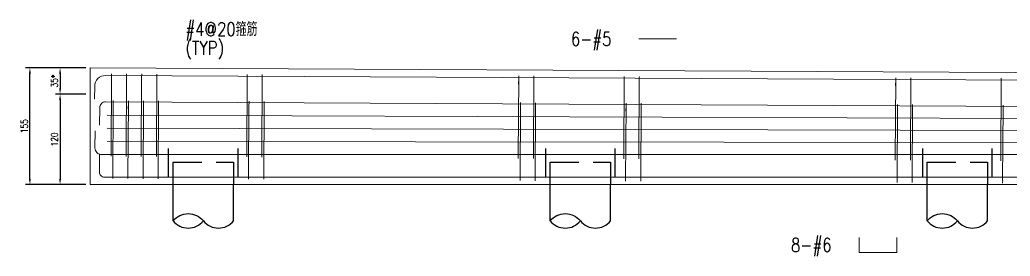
# Model space of a CAD drawing. Extents: x -4754 to 4976, y -19960 to 3841.
# Drawn here: x -359 to 955, y -14395 to -14081 of the extents above; entities that cross this region are included whole.
import ezdxf
from ezdxf.enums import TextEntityAlignment as Align

# ---------------------------------------------------------------- set-up
doc = ezdxf.new("R2010")
doc.units = 0
doc.header["$LTSCALE"] = 3
doc.linetypes.add('DASHED', pattern=[19.05, 12.7, -6.35])
doc.layers.get('0').update_dxf_attribs({"linetype": 'CONTINUOUS'})
doc.layers.add('HB_0', color=7, linetype='CONTINUOUS', transparency=0.5)
for name, color, linetype in [('HB_DIM', 1, 'CONTINUOUS'), ('HB_TXT_CTEXT', 2, 'CONTINUOUS'), ('鋼筋', 3, 'CONTINUOUS')]:
    doc.layers.add(name, color=color, linetype=linetype)
doc.styles.get("Standard").update_dxf_attribs({"font": 'ROMANS.shx', "width": 0.8, "bigfont": 'chineset.shx'})
doc.dimstyles.new('30', dxfattribs={"dimscale": 3, "dimtxt": 3, "dimasz": 2.5, "dimexe": 2, "dimexo": 2, "dimgap": 1, "dimtad": 1, "dimdsep": 46, "dimtxsty": 'Standard', "dimcen": 0, "dimclrd": 256, "dimclre": 256, "dimclrt": 2, "dimadec": 0, "dimazin": 0, "dimtfac": 1, "dimtix": 1, "dimtmove": 2, "dimatfit": 3, "dimfxl": 1, "dimtolj": 1, "dimtzin": 0, "dimarcsym": 0})

# ---------------------------------------------------------------- blocks, each defined once
blk = doc.blocks.new('pile_vertical')
at = {"color": 252, "linetype": 'DASHED'}
for p, q in [((-46, 10), (-46, 50)), ((46, 10), (46, 50))]:
    blk.add_line(p, q, dxfattribs=at)
at = {"linetype": 'Continuous'}
for p, q in [((-40, -48.1), (-40, 0)), ((40, -48.1), (40, 0))]:
    blk.add_line(p, q, dxfattribs=at)
at = {"color": 252, "linetype": 'DASHED'}
blk.add_lwpolyline([(-40, 0), (-40, 30), (40, 30), (40, 0)], dxfattribs=at)
at = {"linetype": 'Continuous'}
for points in [[(-40, -48.1, -0.48), (0, -48.1, 0.48), (40, -48.1, 0.48)], [(-40, -48.1, 0.48), (0, -48.1, 0.48)]]:
    blk.add_lwpolyline(points, format="xyb", dxfattribs=at)
blk = doc.blocks.new('*D393')
at = {"layer": 'HB_DIM', "linetype": 'Continuous', "lineweight": -2}
for p, q in [((-271.4, -14144.8), (-311.4, -14144.8)), ((-305.4, -14152.3), (-305.4, -14172.3)), ((-271.4, -14179.8), (-311.4, -14179.8))]:
    blk.add_line(p, q, dxfattribs=at)
at = {"layer": 'HB_DIM'}
for points in [[(-304.2, -14152.3), (-306.7, -14152.3), (-305.4, -14144.8)], [(-306.7, -14172.3), (-304.2, -14172.3), (-305.4, -14179.8)]]:
    blk.add_solid(points, dxfattribs=at)
at = {"layer": 'HB_DIM', "color": 2, "linetype": 'Continuous', "insert": (-312.9, -14162.3), "char_height": 9, "attachment_point": 5, "rotation": 90}
blk.add_mtext('\\A1;35*', dxfattribs=at)
blk = doc.blocks.new('*D394')
at = {"layer": 'HB_DIM', "linetype": 'Continuous', "lineweight": -2}
for p, q in [((-271.4, -14179.8), (-311.4, -14179.8)), ((-305.4, -14187.3), (-305.4, -14292.3)), ((-271.4, -14299.8), (-311.4, -14299.8))]:
    blk.add_line(p, q, dxfattribs=at)
at = {"layer": 'HB_DIM'}
for points in [[(-304.2, -14187.3), (-306.7, -14187.3), (-305.4, -14179.8)], [(-306.7, -14292.3), (-304.2, -14292.3), (-305.4, -14299.8)]]:
    blk.add_solid(points, dxfattribs=at)
at = {"layer": 'HB_DIM', "color": 2, "linetype": 'Continuous', "insert": (-312.9, -14239.8), "char_height": 9, "attachment_point": 5, "rotation": 90}
blk.add_mtext('\\A1;120', dxfattribs=at)
blk = doc.blocks.new('*D418')
at = {"layer": 'HB_DIM', "linetype": 'Continuous', "lineweight": -2}
for p, q in [((-281.4, -14144.8), (-351.4, -14144.8)), ((-345.4, -14292.3), (-345.4, -14152.3)), ((-281.4, -14299.8), (-351.4, -14299.8))]:
    blk.add_line(p, q, dxfattribs=at)
at = {"layer": 'HB_DIM'}
for points in [[(-344.2, -14152.3), (-346.7, -14152.3), (-345.4, -14144.8)], [(-346.7, -14292.3), (-344.2, -14292.3), (-345.4, -14299.8)]]:
    blk.add_solid(points, dxfattribs=at)
at = {"layer": 'HB_DIM', "color": 2, "linetype": 'Continuous', "insert": (-352.9, -14222.3), "char_height": 9, "attachment_point": 5, "rotation": 90}
blk.add_mtext('\\A1;155', dxfattribs=at)

msp = doc.modelspace()

# ---------------------------------------------------------------- linework, layer by layer
at = {"layer": 'HB_0', "lineweight": 5}
msp.add_lwpolyline([(-265.427, -14299.802), (-265.427, -14144.802), (2714.573, -14159.802), (2714.573, -14299.802), (-265.427, -14299.802)], dxfattribs=at)
at = {"layer": 'HB_DIM', "color": 1, "linetype": 'Continuous'}
for points in [[(-217.229, -14153.418, 0, 1.25, 0), (-207.229, -14143.418, 0, 0, 0), (-157.229, -14093.418, 0, 0, 0), (-139.229, -14093.418, 0, 0, 0)], [(-214.868, -14188.963, 0, 1.25, 0), (-207.161, -14176.186, 0, 0, 0), (-157.229, -14093.418, 0, 0, 0), (-139.229, -14093.418, 0, 0, 0)], [(344.142, -14226.359, 0, 1.25, 0), (344.142, -14211.359, 0, 0, 0), (344.142, -14106.359, 0, 0, 0), (362.142, -14106.359, 0, 0, 0)], [(344.142, -14243.104, 0, 1.25, 0), (344.142, -14228.104, 0, 0, 0), (344.142, -14106.359, 0, 0, 0), (362.142, -14106.359, 0, 0, 0)], [(344.142, -14209.614, 0, 1.25, 0), (344.142, -14194.614, 0, 0, 0), (344.142, -14106.359, 0, 0, 0), (362.142, -14106.359, 0, 0, 0)], [(931.051, -14195.823, 0, 1.25, 0), (931.051, -14180.823, 0, 0, 0), (931.051, -14105.823, 0, 0, 0), (949.051, -14105.823, 0, 0, 0)], [(929.798, -14259.808, 0, 1.25, 0), (929.798, -14274.808, 0, 0, 0), (929.798, -14349.808, 0, 0, 0), (947.798, -14349.808, 0, 0, 0)], [(636.132, -14289.826, 0, 1.25, 0), (636.132, -14304.826, 0, 0, 0), (636.132, -14379.826, 0, 0, 0), (654.132, -14379.826, 0, 0, 0)]]:
    msp.add_lwpolyline(points, format="xyseb", dxfattribs=at)
at = {"layer": 'HB_TXT_CTEXT', "lineweight": 5}
msp.add_line((462.142, -14106.359, 50), (512.142, -14106.359, 50), dxfattribs=at)
msp.add_polyline3d([(754.132, -14369.826, -50), (754.132, -14389.826, -50), (804.132, -14389.826, -50), (804.132, -14369.826, -50)], dxfattribs=at)
at = {"layer": '鋼筋', "lineweight": 5}
for p, q in [((-244.987, -14154.905, -38), (2694.033, -14169.698, -38)), ((-244.987, -14154.905, -27.143), (2694.033, -14169.698, -27.143)), ((-244.987, -14154.905, -16.286), (2694.033, -14169.698, -16.286)), ((-244.987, -14154.905, -5.429), (2694.033, -14169.698, -5.429)), ((-244.987, -14154.905, 5.429), (2694.033, -14169.698, 5.429)), ((-244.987, -14154.905, 16.286), (2694.033, -14169.698, 16.286)), ((-244.987, -14154.905, 27.143), (2694.033, -14169.698, 27.143)), ((-244.987, -14154.905, 38), (2694.033, -14169.698, 38)), ((-237.242, -14155.902, 40.245), (-237.761, -14259.041, 40.245)), ((-237.761, -14259.041, -40.245), (-237.242, -14155.902, -40.245)), ((-237.28, -14163.522, 33.895), (-237.242, -14155.902, 33.895)), ((-237.242, -14155.902, -33.895), (-237.28, -14163.522, -33.895)), ((-217.242, -14156.002, 40.245), (-217.761, -14259.142, 40.245)), ((-217.761, -14259.142, -40.245), (-217.242, -14156.002, -40.245)), ((-217.281, -14163.622, 33.895), (-217.242, -14156.002, 33.895)), ((-217.242, -14156.002, -33.895), (-217.281, -14163.622, -33.895)), ((-197.242, -14156.103, 40.245), (-197.762, -14259.242, 40.245)), ((-197.762, -14259.242, -40.245), (-197.242, -14156.103, -40.245)), ((-197.281, -14163.723, 33.895), (-197.242, -14156.103, 33.895)), ((-197.242, -14156.103, -33.895), (-197.281, -14163.723, -33.895)), ((-177.243, -14156.204, 40.245), (-177.762, -14259.343, 40.245)), ((-177.762, -14259.343, -40.245), (-177.243, -14156.204, -40.245)), ((-177.281, -14163.824, 33.895), (-177.243, -14156.204, 33.895)), ((-177.243, -14156.204, -33.895), (-177.281, -14163.824, -33.895)), ((-57.244, -14156.808, 40.245), (-57.763, -14259.947, 40.245)), ((-57.763, -14259.947, -40.245), (-57.244, -14156.808, -40.245)), ((-57.283, -14164.428, 33.895), (-57.244, -14156.808, 33.895)), ((-57.244, -14156.808, -33.895), (-57.283, -14164.428, -33.895)), ((-37.244, -14156.908, 40.245), (-37.764, -14260.048, 40.245)), ((-37.764, -14260.048, -40.245), (-37.244, -14156.908, -40.245)), ((-37.283, -14164.528, 33.895), (-37.244, -14156.908, 33.895)), ((-37.244, -14156.908, -33.895), (-37.283, -14164.528, -33.895)), ((302.751, -14158.62, 40.245), (302.232, -14261.759, 40.245)), ((302.232, -14261.759, -40.245), (302.751, -14158.62, -40.245)), ((302.713, -14166.24, 33.895), (302.751, -14158.62, 33.895)), ((302.751, -14158.62, -33.895), (302.713, -14166.24, -33.895)), ((322.751, -14158.72, 40.245), (322.232, -14261.86, 40.245)), ((322.232, -14261.86, -40.245), (322.751, -14158.72, -40.245)), ((322.713, -14166.34, 33.895), (322.751, -14158.72, 33.895)), ((322.751, -14158.72, -33.895), (322.713, -14166.34, -33.895)), ((-259.636, -14186.441, -38), (-259.55, -14169.321, -38)), ((-259.636, -14186.441, -27.143), (-259.55, -14169.321, -27.143)), ((-259.636, -14186.441, -16.286), (-259.55, -14169.321, -16.286)), ((-259.636, -14186.441, -5.429), (-259.55, -14169.321, -5.429)), ((-259.636, -14186.441, 5.429), (-259.55, -14169.321, 5.429)), ((-259.636, -14186.441, 16.286), (-259.55, -14169.321, 16.286)), ((-259.636, -14186.441, 27.143), (-259.55, -14169.321, 27.143)), ((-259.636, -14186.441, 38), (-259.55, -14169.321, 38)), ((442.749, -14159.324, 40.245), (442.23, -14262.464, 40.245)), ((442.23, -14262.464, -40.245), (442.749, -14159.324, -40.245)), ((442.711, -14166.944, 33.895), (442.749, -14159.324, 33.895)), ((442.749, -14159.324, -33.895), (442.711, -14166.944, -33.895)), ((462.749, -14159.425, 40.245), (462.23, -14262.564, 40.245)), ((462.23, -14262.564, -40.245), (462.749, -14159.425, -40.245)), ((462.711, -14167.045, 33.895), (462.749, -14159.425, 33.895)), ((462.749, -14159.425, -33.895), (462.711, -14167.045, -33.895)), ((802.745, -14161.137, 40.245), (802.226, -14264.276, 40.245)), ((802.226, -14264.276, -40.245), (802.745, -14161.137, -40.245)), ((802.707, -14168.756, 33.895), (802.745, -14161.137, 33.895)), ((802.745, -14161.137, -33.895), (802.707, -14168.756, -33.895)), ((822.745, -14161.237, 40.245), (822.225, -14264.377, 40.245)), ((822.225, -14264.377, -40.245), (822.745, -14161.237, -40.245)), ((822.706, -14168.857, 33.895), (822.745, -14161.237, 33.895)), ((822.745, -14161.237, -33.895), (822.706, -14168.857, -33.895)), ((942.743, -14161.841, 40.245), (942.224, -14264.981, 40.245)), ((942.224, -14264.981, -40.245), (942.743, -14161.841, -40.245)), ((942.705, -14169.461, 33.895), (942.743, -14161.841, 33.895)), ((942.743, -14161.841, -33.895), (942.705, -14169.461, -33.895)), ((-253.03, -14220.973, -50), (-252.912, -14197.633, -50)), ((-253.03, -14220.973, -35.714), (-252.912, -14197.633, -35.714)), ((-253.03, -14220.973, -21.429), (-252.912, -14197.633, -21.429)), ((-253.03, -14220.973, -7.143), (-252.912, -14197.633, -7.143)), ((-253.03, -14220.973, 7.143), (-252.912, -14197.633, 7.143)), ((-253.03, -14220.973, 21.429), (-252.912, -14197.633, 21.429)), ((-253.03, -14220.973, 35.714), (-252.912, -14197.633, 35.714)), ((-253.03, -14220.973, 50), (-252.912, -14197.633, 50)), ((-245.103, -14189.902, -50), (2695.282, -14204.703, -50)), ((-245.103, -14189.902, -35.714), (2695.282, -14204.703, -35.714)), ((-245.103, -14189.902, -21.429), (2695.282, -14204.703, -21.429)), ((-245.103, -14189.902, -7.143), (2695.282, -14204.703, -7.143)), ((-245.103, -14189.902, 7.143), (2695.282, -14204.703, 7.143)), ((-245.103, -14189.902, 21.429), (2695.282, -14204.703, 21.429)), ((-245.103, -14189.902, 35.714), (2695.282, -14204.703, 35.714)), ((-245.103, -14189.902, 50), (2695.282, -14204.703, 50)), ((-234.881, -14191.446, 51.745), (-235.37, -14288.583, 51.745)), ((-235.37, -14288.583, -51.745), (-234.881, -14191.446, -51.745)), ((-234.919, -14199.066, 45.395), (-234.881, -14191.446, 45.395)), ((-234.881, -14191.446, -45.395), (-234.919, -14199.066, -45.395)), ((-214.881, -14191.546, 51.745), (-215.37, -14288.684, 51.745)), ((-215.37, -14288.684, -51.745), (-214.881, -14191.546, -51.745)), ((-214.919, -14199.166, 45.395), (-214.881, -14191.546, 45.395)), ((-214.881, -14191.546, -45.395), (-214.919, -14199.166, -45.395)), ((-194.881, -14191.647, 51.745), (-195.37, -14288.785, 51.745)), ((-195.37, -14288.785, -51.745), (-194.881, -14191.647, -51.745)), ((-194.92, -14199.267, 45.395), (-194.881, -14191.647, 45.395)), ((-194.881, -14191.647, -45.395), (-194.92, -14199.267, -45.395)), ((-174.882, -14191.748, 51.745), (-175.371, -14288.885, 51.745)), ((-175.371, -14288.885, -51.745), (-174.882, -14191.748, -51.745)), ((-174.92, -14199.368, 45.395), (-174.882, -14191.748, 45.395)), ((-174.882, -14191.748, -45.395), (-174.92, -14199.368, -45.395)), ((-54.883, -14192.352, 51.745), (-55.372, -14289.489, 51.745)), ((-55.372, -14289.489, -51.745), (-54.883, -14192.352, -51.745)), ((-54.921, -14199.972, 45.395), (-54.883, -14192.352, 45.395)), ((-54.883, -14192.352, -45.395), (-54.921, -14199.972, -45.395)), ((-34.883, -14192.452, 51.745), (-35.372, -14289.59, 51.745)), ((-35.372, -14289.59, -51.745), (-34.883, -14192.452, -51.745)), ((-34.922, -14200.072, 45.395), (-34.883, -14192.452, 45.395)), ((-34.883, -14192.452, -45.395), (-34.922, -14200.072, -45.395)), ((305.112, -14194.164, 51.745), (304.623, -14291.301, 51.745)), ((304.623, -14291.301, -51.745), (305.112, -14194.164, -51.745)), ((305.074, -14201.784, 45.395), (305.112, -14194.164, 45.395)), ((305.112, -14194.164, -45.395), (305.074, -14201.784, -45.395)), ((325.112, -14194.264, 51.745), (324.623, -14291.402, 51.745)), ((324.623, -14291.402, -51.745), (325.112, -14194.264, -51.745)), ((325.074, -14201.884, 45.395), (325.112, -14194.264, 45.395)), ((325.112, -14194.264, -45.395), (325.074, -14201.884, -45.395)), ((445.111, -14194.869, 51.745), (444.622, -14292.006, 51.745)), ((444.622, -14292.006, -51.745), (445.111, -14194.869, -51.745)), ((445.072, -14202.488, 45.395), (445.111, -14194.869, 45.395)), ((445.111, -14194.869, -45.395), (445.072, -14202.488, -45.395)), ((465.11, -14194.969, 51.745), (464.621, -14292.107, 51.745)), ((464.621, -14292.107, -51.745), (465.11, -14194.969, -51.745)), ((465.072, -14202.589, 45.395), (465.11, -14194.969, 45.395)), ((465.11, -14194.969, -45.395), (465.072, -14202.589, -45.395)), ((805.106, -14196.681, 51.745), (804.617, -14293.818, 51.745)), ((804.617, -14293.818, -51.745), (805.106, -14196.681, -51.745)), ((805.068, -14204.3, 45.395), (805.106, -14196.681, 45.395)), ((805.106, -14196.681, -45.395), (805.068, -14204.3, -45.395)), ((825.106, -14196.781, 51.745), (824.617, -14293.919, 51.745)), ((824.617, -14293.919, -51.745), (825.106, -14196.781, -51.745)), ((825.067, -14204.401, 45.395), (825.106, -14196.781, 45.395)), ((825.106, -14196.781, -45.395), (825.067, -14204.401, -45.395)), ((945.104, -14197.385, 51.745), (944.615, -14294.523, 51.745)), ((944.615, -14294.523, -51.745), (945.104, -14197.385, -51.745)), ((945.066, -14205.005, 45.395), (945.104, -14197.385, 45.395)), ((945.104, -14197.385, -45.395), (945.066, -14205.005, -45.395)), ((-242.961, -14207.406, -50), (2692.983, -14218.449, -50)), ((-242.961, -14207.406, 50), (2692.983, -14218.449, 50)), ((-259.068, -14228.563, -50), (-259.18, -14250.897, -50)), ((-259.068, -14228.563, -35.714), (-259.18, -14250.897, -35.714)), ((-259.068, -14228.563, -21.429), (-259.18, -14250.897, -21.429)), ((-259.068, -14228.563, -7.143), (-259.18, -14250.897, -7.143)), ((-259.068, -14228.563, 7.143), (-259.18, -14250.897, 7.143)), ((-259.068, -14228.563, 21.429), (-259.18, -14250.897, 21.429)), ((-259.068, -14228.563, 35.714), (-259.18, -14250.897, 35.714)), ((-259.068, -14228.563, 50), (-259.18, -14250.897, 50)), ((-243.049, -14224.898, -50), (2692.906, -14232.206, -50)), ((-243.049, -14224.898, 50), (2692.906, -14232.206, 50)), ((-243.137, -14242.39, -50), (2692.825, -14245.964, -50)), ((-243.137, -14242.39, 50), (2692.825, -14245.964, 50)), ((-253.221, -14258.907, -50), (-253.343, -14283.143, -50)), ((-253.221, -14258.907, -35.714), (-253.343, -14283.143, -35.714)), ((-253.221, -14258.907, -21.429), (-253.343, -14283.143, -21.429)), ((-253.221, -14258.907, -7.143), (-253.343, -14283.143, -7.143)), ((-253.221, -14258.907, 7.143), (-253.343, -14283.143, 7.143)), ((-253.221, -14258.907, 21.429), (-253.343, -14283.143, 21.429)), ((-253.221, -14258.907, 35.714), (-253.343, -14283.143, 35.714)), ((-253.221, -14258.907, 50), (-253.343, -14283.143, 50)), ((-250.29, -14259.832, -50), (2699.93, -14259.772, -50)), ((-250.29, -14259.832, -35.714), (2699.93, -14259.772, -35.714)), ((-250.29, -14259.832, -21.429), (2699.93, -14259.772, -21.429)), ((-250.29, -14259.832, -7.143), (2699.93, -14259.772, -7.143)), ((-250.29, -14259.832, 7.143), (2699.93, -14259.772, 7.143)), ((-250.29, -14259.832, 21.429), (2699.93, -14259.772, 21.429)), ((-250.29, -14259.832, 35.714), (2699.93, -14259.772, 35.714)), ((-250.29, -14259.832, 50), (2699.93, -14259.772, 50)), ((-237.777, -14262.216, 37.07), (-237.777, -14262.216, -37.07)), ((-217.777, -14262.317, 37.07), (-217.777, -14262.317, -37.07)), ((-197.778, -14262.417, 37.07), (-197.778, -14262.417, -37.07)), ((-177.778, -14262.518, 37.07), (-177.778, -14262.518, -37.07)), ((-57.779, -14263.122, 37.07), (-57.779, -14263.122, -37.07)), ((-37.78, -14263.223, 37.07), (-37.78, -14263.223, -37.07)), ((302.216, -14264.934, 37.07), (302.216, -14264.934, -37.07)), ((322.216, -14265.035, 37.07), (322.216, -14265.035, -37.07)), ((442.214, -14265.639, 37.07), (442.214, -14265.639, -37.07)), ((462.214, -14265.739, 37.07), (462.214, -14265.739, -37.07)), ((802.21, -14267.451, 37.07), (802.21, -14267.451, -37.07)), ((822.209, -14267.551, 37.07), (822.209, -14267.551, -37.07)), ((942.208, -14268.155, 37.07), (942.208, -14268.155, -37.07)), ((-246.657, -14289.862, -50), (2695.973, -14289.742, -50)), ((-246.657, -14289.862, -35.714), (2695.973, -14289.742, -35.714)), ((-246.657, -14289.862, -21.429), (2695.973, -14289.742, -21.429)), ((-246.657, -14289.862, -7.143), (2695.973, -14289.742, -7.143)), ((-246.657, -14289.862, 7.143), (2695.973, -14289.742, 7.143)), ((-246.657, -14289.862, 21.429), (2695.973, -14289.742, 21.429)), ((-246.657, -14289.862, 35.714), (2695.973, -14289.742, 35.714)), ((-246.657, -14289.862, 50), (2695.973, -14289.742, 50)), ((-235.386, -14291.758, 48.57), (-235.386, -14291.758, -48.57)), ((-215.386, -14291.859, 48.57), (-215.386, -14291.859, -48.57)), ((-195.386, -14291.96, 48.57), (-195.386, -14291.96, -48.57)), ((-175.387, -14292.06, 48.57), (-175.387, -14292.06, -48.57)), ((-55.388, -14292.664, 48.57), (-55.388, -14292.664, -48.57)), ((-35.388, -14292.765, 48.57), (-35.388, -14292.765, -48.57)), ((304.607, -14294.476, 48.57), (304.607, -14294.476, -48.57)), ((324.607, -14294.577, 48.57), (324.607, -14294.577, -48.57)), ((444.606, -14295.181, 48.57), (444.606, -14295.181, -48.57)), ((464.605, -14295.282, 48.57), (464.605, -14295.282, -48.57)), ((804.601, -14296.993, 48.57), (804.601, -14296.993, -48.57)), ((824.601, -14297.094, 48.57), (824.601, -14297.094, -48.57)), ((944.599, -14297.698, 48.57), (944.599, -14297.698, -48.57))]:
    msp.add_line(p, q, dxfattribs=at)
at = {"layer": '鋼筋', "lineweight": 5, "extrusion": (0, 0, -1)}
for centre, radius, end in [((245.06, -14169.394, 38), 14.49, 90.288399), ((245.06, -14169.394, 27.143), 14.49, 90.288399), ((245.06, -14169.394, 16.286), 14.49, 90.288399), ((245.06, -14169.394, 5.429), 14.49, 90.288399), ((245.06, -14169.394, -5.429), 14.49, 90.288399), ((245.06, -14169.394, -16.286), 14.49, 90.288399), ((245.06, -14169.394, -27.143), 14.49, 90.288399), ((245.06, -14169.394, -38), 14.49, 90.288399), ((245.142, -14197.672, 50), 7.77, 90.288403), ((245.142, -14197.672, 35.714), 7.77, 90.288403), ((245.142, -14197.672, 21.429), 7.77, 90.288403), ((245.142, -14197.672, 7.143), 7.77, 90.288403), ((245.142, -14197.672, -7.143), 7.77, 90.288403), ((245.142, -14197.672, -21.429), 7.77, 90.288403), ((245.142, -14197.672, -35.714), 7.77, 90.288403), ((245.142, -14197.672, -50), 7.77, 90.288403)]:
    msp.add_arc(centre, radius, 0.288399, end, dxfattribs=at)
at = {"layer": '鋼筋', "lineweight": 5, "extrusion": (0.999987, -0.005033, 0)}
for centre, start, end in [((-14156.916, 37.07, -165.985), 270, 90), ((-14156.916, -37.07, -165.985), 270, 90), ((-14156.916, 37.07, -145.985), 270, 90), ((-14156.916, -37.07, -145.985), 270, 90), ((-14156.916, 37.07, -125.985), 270, 90), ((-14156.916, -37.07, -125.985), 270, 90), ((-14156.916, 37.07, -105.985), 270, 90), ((-14156.916, -37.07, -105.985), 270, 90), ((-14156.916, 37.07, 14.015), 270, 90), ((-14156.916, -37.07, 14.015), 270, 90), ((-14156.916, 37.07, 34.015), 270, 90), ((-14156.916, -37.07, 34.015), 270, 90), ((-14156.916, 37.07, 374.015), 270, 90), ((-14156.916, -37.07, 374.015), 270, 90), ((-14156.916, 37.07, 394.015), 270, 90), ((-14156.916, -37.07, 394.015), 270, 90), ((-14156.916, 37.07, 514.015), 270, 90), ((-14156.916, -37.07, 514.015), 270, 90), ((-14156.916, 37.07, 534.015), 270, 90), ((-14156.916, -37.07, 534.015), 270, 90), ((-14156.916, 37.07, 874.015), 270, 90), ((-14156.916, -37.07, 874.015), 270, 90), ((-14156.916, 37.07, 894.015), 270, 90), ((-14156.916, -37.07, 894.015), 270, 90), ((-14156.916, 37.07, 1014.015), 270, 90), ((-14156.916, -37.07, 1014.015), 270, 90), ((-14192.448, 48.57, -163.445), 270, 90), ((-14192.448, -48.57, -163.445), 270, 90), ((-14192.448, 48.57, -143.445), 270, 90), ((-14192.448, -48.57, -143.445), 270, 90), ((-14192.448, 48.57, -123.445), 270, 90), ((-14192.448, -48.57, -123.445), 270, 90), ((-14192.448, 48.57, -103.445), 270, 90), ((-14192.448, -48.57, -103.445), 270, 90), ((-14192.448, 48.57, 16.555), 270, 90), ((-14192.448, -48.57, 16.555), 270, 90), ((-14192.448, 48.57, 36.555), 270, 90), ((-14192.448, -48.57, 36.555), 270, 90), ((-14192.448, 48.57, 376.555), 270, 90), ((-14192.448, -48.57, 376.555), 270, 90), ((-14192.448, 48.57, 396.555), 270, 90), ((-14192.448, -48.57, 396.555), 270, 90), ((-14192.448, 48.57, 516.555), 270, 90), ((-14192.448, -48.57, 516.555), 270, 90), ((-14192.448, 48.57, 536.555), 270, 90), ((-14192.448, -48.57, 536.555), 270, 90), ((-14192.448, 48.57, 876.555), 270, 90), ((-14192.448, -48.57, 876.555), 270, 90), ((-14192.448, 48.57, 896.555), 270, 90), ((-14192.448, -48.57, 896.555), 270, 90), ((-14192.448, 48.57, 1016.555), 270, 90), ((-14192.448, -48.57, 1016.555), 270, 90), ((-14260.057, 37.07, -165.985), 90, 180), ((-14260.057, -37.07, -165.985), 180, 270), ((-14260.057, 37.07, -145.985), 90, 180), ((-14260.057, -37.07, -145.985), 180, 270), ((-14260.057, 37.07, -125.985), 90, 180), ((-14260.057, -37.07, -125.985), 180, 270), ((-14260.057, 37.07, -105.985), 90, 180), ((-14260.057, -37.07, -105.985), 180, 270), ((-14260.057, 37.07, 14.015), 90, 180), ((-14260.057, -37.07, 14.015), 180, 270), ((-14260.057, 37.07, 34.015), 90, 180), ((-14260.057, -37.07, 34.015), 180, 270), ((-14260.057, 37.07, 374.015), 90, 180), ((-14260.057, -37.07, 374.015), 180, 270), ((-14260.057, 37.07, 394.015), 90, 180), ((-14260.057, -37.07, 394.015), 180, 270), ((-14260.057, 37.07, 514.015), 90, 180), ((-14260.057, -37.07, 514.015), 180, 270), ((-14260.057, 37.07, 534.015), 90, 180), ((-14260.057, -37.07, 534.015), 180, 270), ((-14260.057, 37.07, 874.015), 90, 180), ((-14260.057, -37.07, 874.015), 180, 270), ((-14260.057, 37.07, 894.015), 90, 180), ((-14260.057, -37.07, 894.015), 180, 270), ((-14260.057, 37.07, 1014.015), 90, 180), ((-14260.057, -37.07, 1014.015), 180, 270), ((-14289.587, 48.57, -163.445), 90, 180), ((-14289.587, -48.57, -163.445), 180, 270), ((-14289.587, 48.57, -143.445), 90, 180), ((-14289.587, -48.57, -143.445), 180, 270), ((-14289.587, 48.57, -123.445), 90, 180), ((-14289.587, -48.57, -123.445), 180, 270), ((-14289.587, 48.57, -103.445), 90, 180), ((-14289.587, -48.57, -103.445), 180, 270), ((-14289.587, 48.57, 16.555), 90, 180), ((-14289.587, -48.57, 16.555), 180, 270), ((-14289.587, 48.57, 36.555), 90, 180), ((-14289.587, -48.57, 36.555), 180, 270), ((-14289.587, 48.57, 376.555), 90, 180), ((-14289.587, -48.57, 376.555), 180, 270), ((-14289.587, 48.57, 396.555), 90, 180), ((-14289.587, -48.57, 396.555), 180, 270), ((-14289.587, 48.57, 516.555), 90, 180), ((-14289.587, -48.57, 516.555), 180, 270), ((-14289.587, 48.57, 536.555), 90, 180), ((-14289.587, -48.57, 536.555), 180, 270), ((-14289.587, 48.57, 876.555), 90, 180), ((-14289.587, -48.57, 876.555), 180, 270), ((-14289.587, 48.57, 896.555), 90, 180), ((-14289.587, -48.57, 896.555), 180, 270), ((-14289.587, 48.57, 1016.555), 90, 180), ((-14289.587, -48.57, 1016.555), 180, 270)]:
    msp.add_arc(centre, 3.175, start, end, dxfattribs=at)
at = {"layer": '鋼筋', "lineweight": 5}
for centre, radius, end in [((-250.29, -14250.942, -50), 8.89, 270.001166), ((-250.29, -14250.942, -35.714), 8.89, 270.001166), ((-250.29, -14250.942, -21.429), 8.89, 270.001166), ((-250.29, -14250.942, -7.143), 8.89, 270.001166), ((-250.29, -14250.942, 7.143), 8.89, 270.001166), ((-250.29, -14250.942, 21.429), 8.89, 270.001166), ((-250.29, -14250.942, 35.714), 8.89, 270.001166), ((-250.29, -14250.942, 50), 8.89, 270.001166), ((-246.658, -14283.177, -50), 6.685, 270.002342), ((-246.658, -14283.177, -35.714), 6.685, 270.002342), ((-246.658, -14283.177, -21.429), 6.685, 270.002342), ((-246.658, -14283.177, -7.143), 6.685, 270.002342), ((-246.658, -14283.177, 7.143), 6.685, 270.002342), ((-246.658, -14283.177, 21.429), 6.685, 270.002342), ((-246.658, -14283.177, 35.714), 6.685, 270.002342), ((-246.658, -14283.177, 50), 6.685, 270.002342)]:
    msp.add_arc(centre, radius, 179.711601, end, dxfattribs=at)

# ---------------------------------------------------------------- block references
at = {"layer": 'HB_0', "linetype": 'Continuous'}
for p in [(-115.427, -14299.802), (384.573, -14299.802), (884.573, -14299.802)]:
    msp.add_blockref('pile_vertical', p, dxfattribs=at)

# ---------------------------------------------------------------- texts
at = {"layer": 'HB_TXT_CTEXT', "linetype": 'Continuous', "width": 0.8}
for s, p in [('#4@20箍筋', (-139.229, -14093.418, 35.225)), ('(TYP)', (-139.229, -14118.418, 35.225)), (' 6-#5', (362.142, -14106.359, 50)), (' 8-#6', (654.132, -14379.826, -50))]:
    msp.add_text(s, height=18, dxfattribs=at).set_placement(p, align=Align.MIDDLE_LEFT)

# ---------------------------------------------------------------- dimensions: what is measured, and where the dimension line sits
at = {"layer": 'HB_DIM', "linetype": 'Continuous'}
for base, p1, p2, picture, middle in [((-345.427, -14144.802), (-275.427, -14299.802), (-275.427, -14144.802), '*D418', (-352.927, -14222.302)), ((-305.427, -14299.802), (-265.427, -14179.802), (-265.427, -14299.802), '*D394', (-312.927, -14239.802))]:
    dim = msp.add_linear_dim(base=base, p1=p1, p2=p2, angle=90, dimstyle='30', override={"dimtad": 4, "dimdec": 0, "dimpost": '<>'}, dxfattribs=at)
    dim.commit()
    dim.dimension.update_dxf_attribs({"geometry": picture, "text_midpoint": middle})
dim = msp.add_linear_dim(base=(-305.427, -14179.802), p1=(-265.427, -14144.802), p2=(-265.427, -14179.802), angle=90, text='<>*', dimstyle='30', override={"dimtad": 4, "dimdec": 0, "dimpost": '<>'}, dxfattribs=at)
dim.commit()
dim.dimension.update_dxf_attribs({"geometry": '*D393', "text_midpoint": (-312.927, -14162.302)})

doc.saveas('drawing.dxf')
